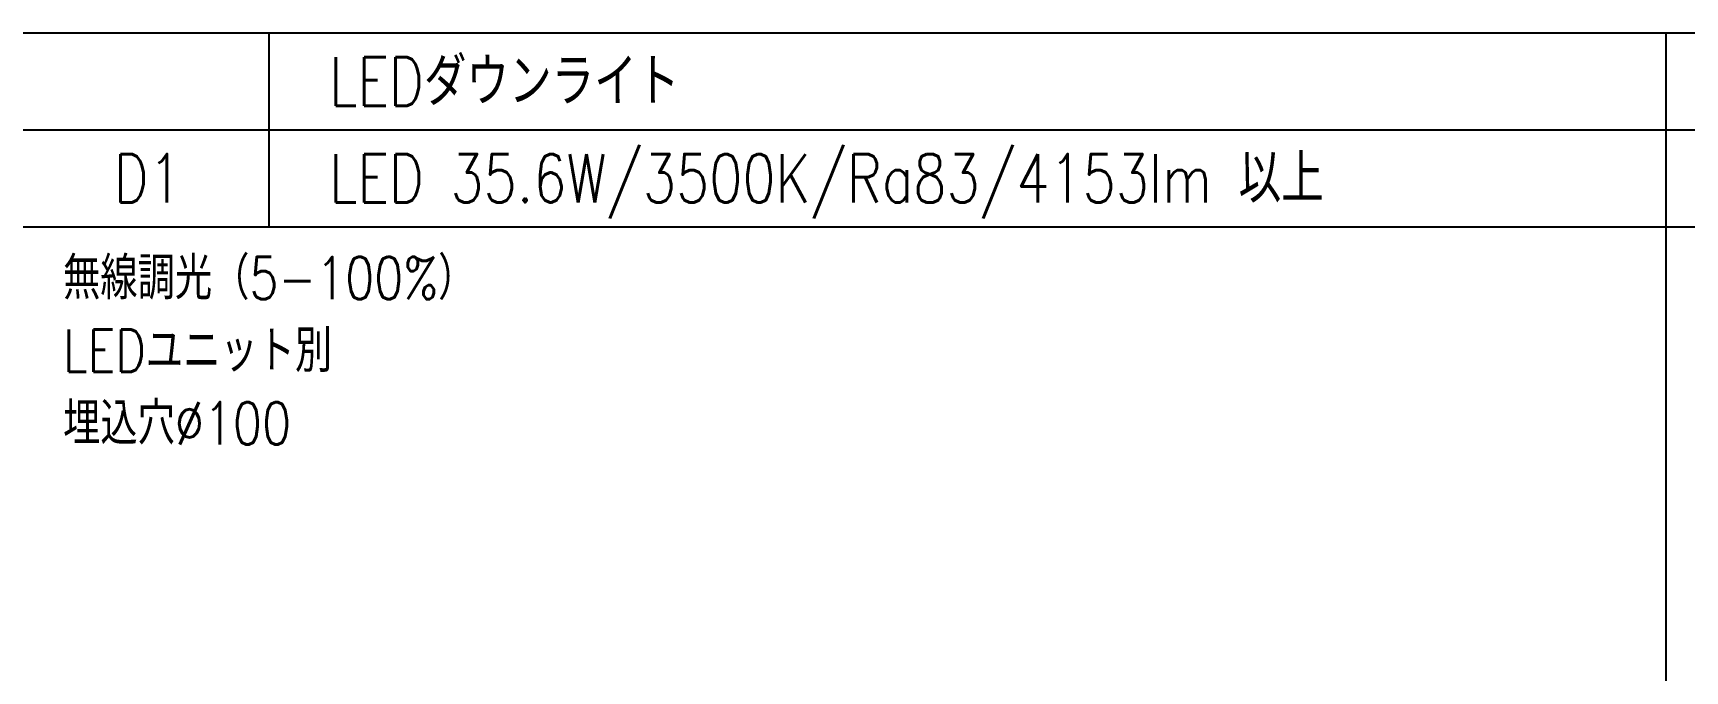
# Model space of a CAD drawing. Header units: millimetres. Extents: x 14 to 828, y 15 to 581.
# Drawn here: x 285 to 421.5, y 528.7 to 581.4 of the extents above; entities that cross this region are included whole.
import ezdxf
from ezdxf.enums import TextEntityAlignment as Align

# ---------------------------------------------------------------- set-up
doc = ezdxf.new("R2010")
doc.units = ezdxf.units.MM
doc.header["$LTSCALE"] = 0.2
doc.layers.add('1_文字', color=3, linetype='Continuous')
doc.layers.add('1_表', color=7, linetype='Continuous')
doc.styles.get("Standard").update_dxf_attribs({"font": 'simplex.shx', "width": 0.8, "bigfont": 'extfont2.shx'})

msp = doc.modelspace()

# ---------------------------------------------------------------- linework, layer by layer
at = {"layer": '1_表', "color": 6}
for p, q in [((304.5, 581.44), (304.5, 565.44)), ((420, 31.44), (420, 581.44)), ((13.5, 573.44), (827.5, 573.44)), ((13.5, 565.44), (827.5, 565.44))]:
    msp.add_line(p, q, dxfattribs=at)
msp.add_lwpolyline([(13.5, 31.44), (827.5, 31.44), (827.5, 581.44), (13.5, 581.44)], close=True, dxfattribs=at)

# ---------------------------------------------------------------- texts
at = {"layer": '1_文字', "linetype": 'Continuous', "width": 0.8}
for s, p in [('LEDダウンライト', (309.5, 575.44)), ('LED 35.6W/3500K/Ra83/4153lm 以上 ', (309.5, 567.44))]:
    msp.add_text(s, height=4, dxfattribs=at).set_placement(p)
msp.add_text('D1', height=4, dxfattribs=at).set_placement((294.5, 569.44), align=Align.MIDDLE_CENTER)
at = {"layer": '1_文字', "width": 0.8}
for s, p in [('無線調光（5-100%%%）', (287.5, 559.44)), ('LEDユニット別', (287.5, 553.44)), ('埋込穴%%C100', (287.5, 547.44))]:
    msp.add_text(s, height=3.5, dxfattribs=at).set_placement(p)

doc.saveas('drawing.dxf')
